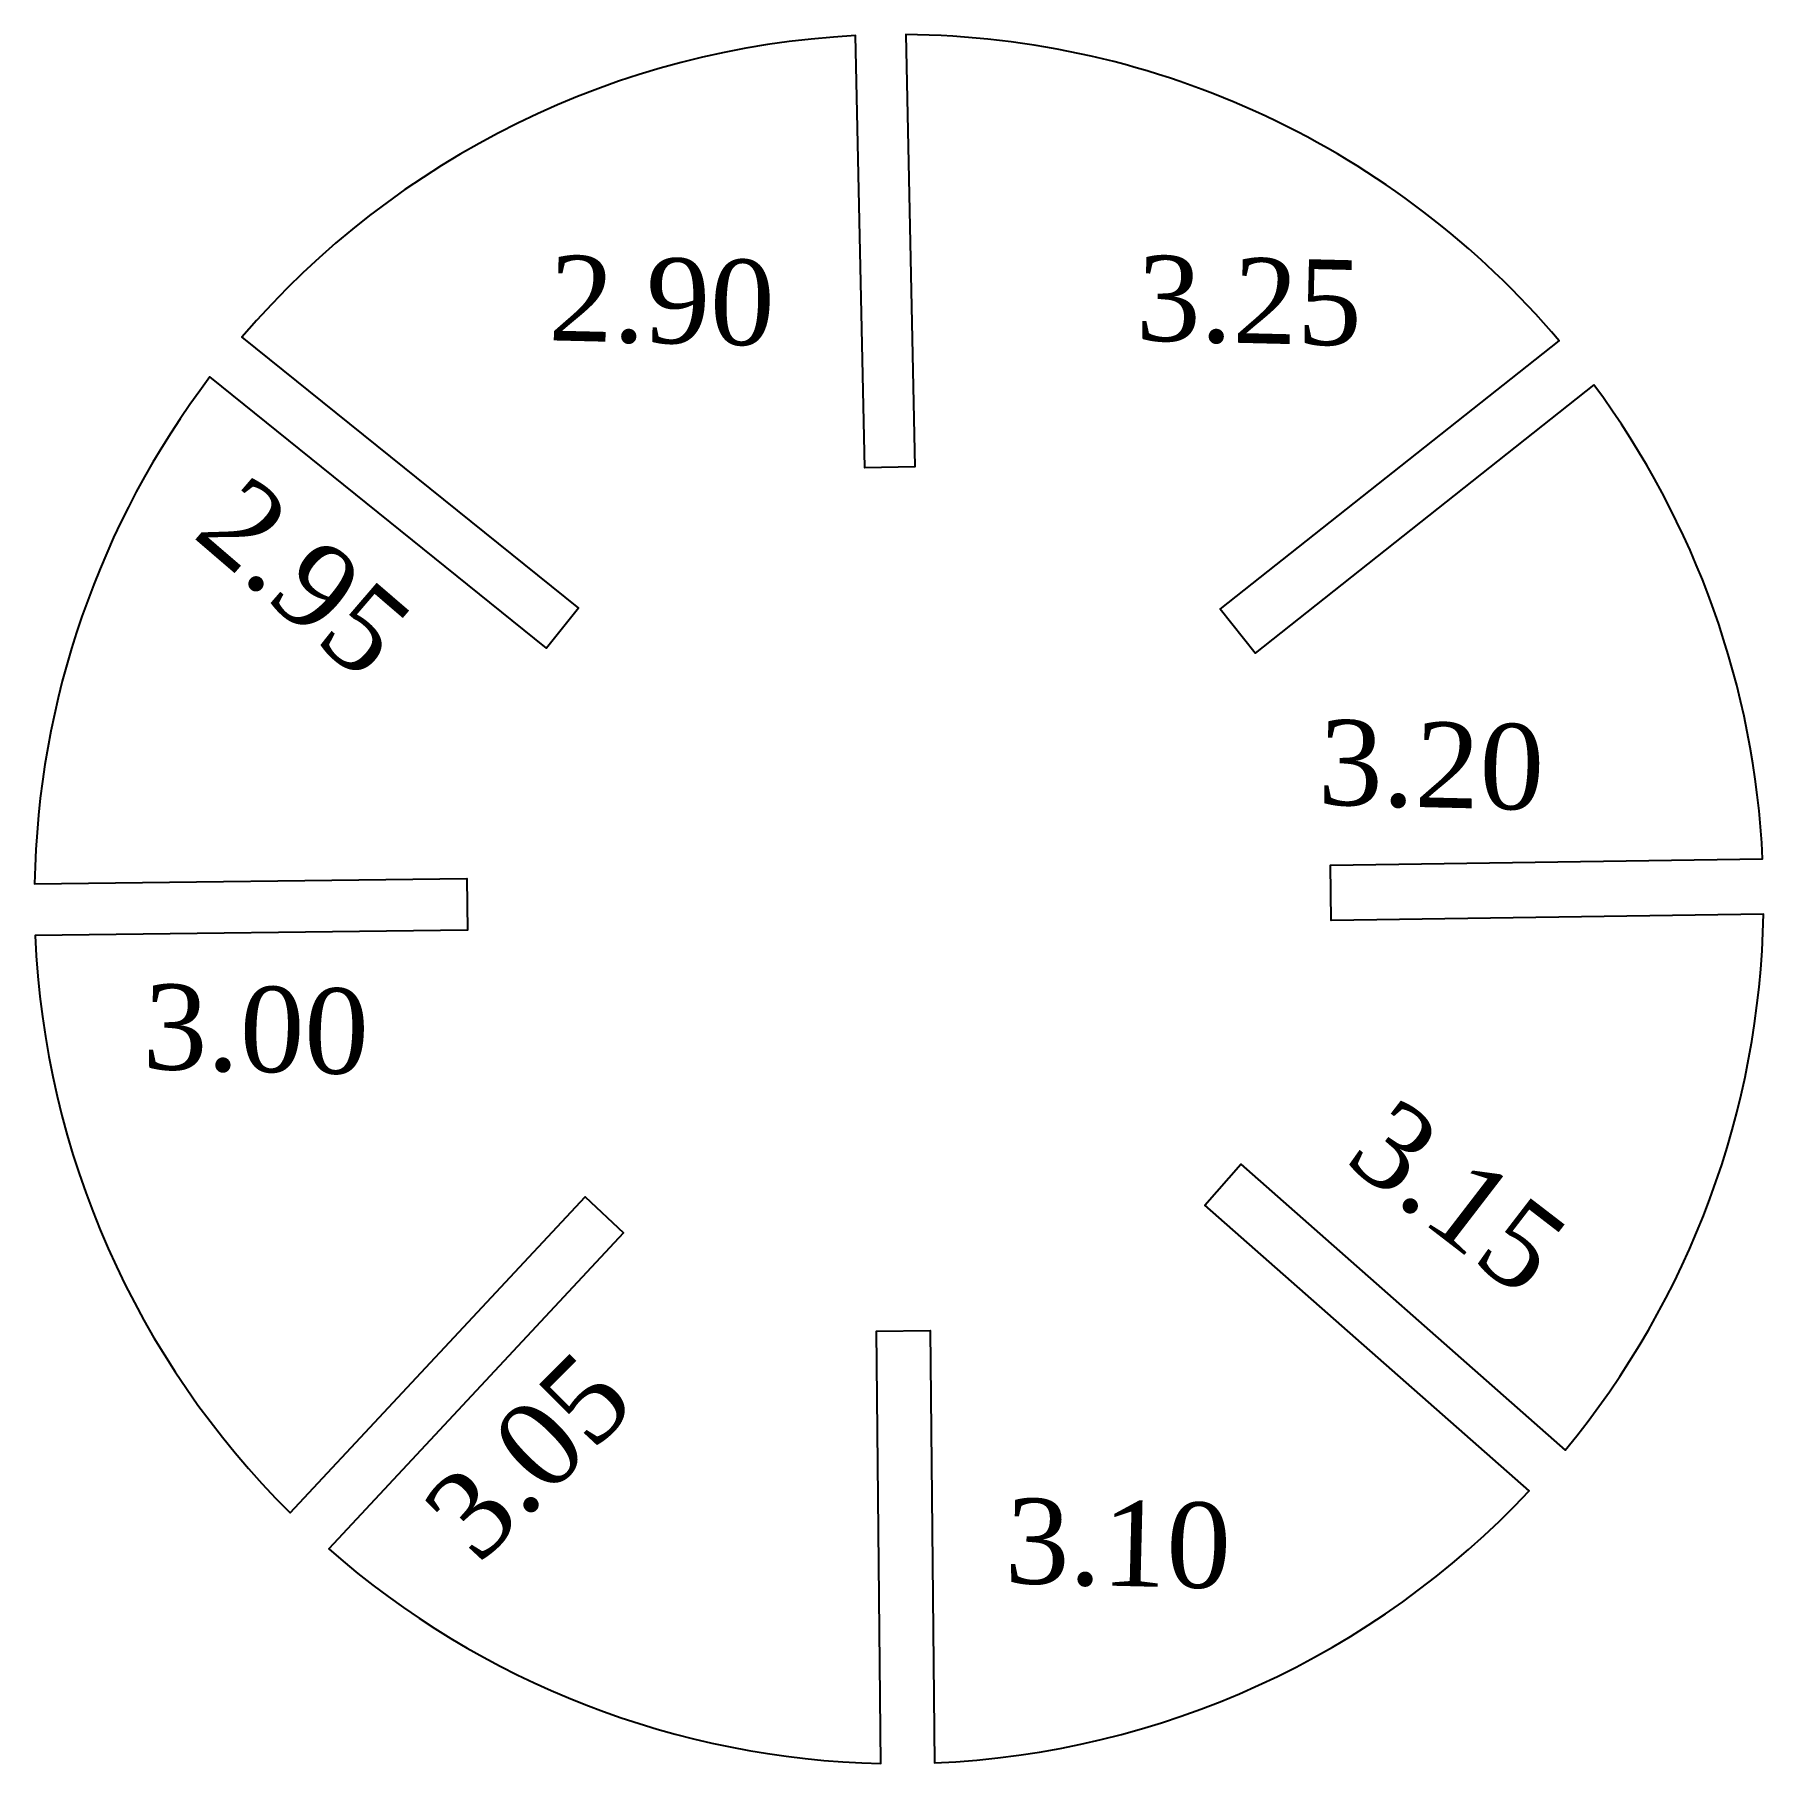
# Model space of a CAD drawing. Header units: millimetres. Extents: x -50 to 50, y -50 to 50.
import ezdxf

# ---------------------------------------------------------------- set-up
doc = ezdxf.new("R2010")
doc.units = ezdxf.units.MM
doc.header["$MEASUREMENT"] = 0
doc.styles.get("Standard").update_dxf_attribs({"font": 'timesout.shx'})

msp = doc.modelspace()

# ---------------------------------------------------------------- linework, layer by layer
msp.add_lwpolyline([(40.189, 29.735), (20.586, 14.22), (18.569, 16.768), (38.172, 32.283, 0.218633), (0.385, 49.993), (0.915, 24.999), (-1.984, 24.938), (-2.515, 49.932, 0.206102), (-38.002, 32.494), (-18.532, 16.812), (-20.383, 14.514), (-39.853, 30.196, 0.159011), (-49.997, 0.884), (-24.999, 1.19), (-24.962, -1.81), (-49.96, -2.116, 0.189036), (-35.213, -35.507), (-18.158, -17.227), (-15.928, -19.308), (-32.983, -37.588, 0.176638), (-1.049, -49.994), (-1.302, -24.995), (1.798, -24.964), (2.051, -49.963, 0.196394), (36.444, -34.232), (17.69, -17.701), (19.773, -15.338), (38.527, -31.869, 0.169993), (49.988, -0.877), (24.99, -1.241), (24.944, 1.959), (49.941, 2.323, 0.148691)], format="xyb", close=True)
msp.add_arc((-0.005, -0.005), 50, 272.3557, 316.80021)

# ---------------------------------------------------------------- texts
at = {"linetype": 'Continuous'}
for s, rotation, p in [('2.90', 358.60228, (-20.298, 32.313)), ('3.25', 358.60228, (13.68, 32.312)), ('2.95', 319.33045, (-40.944, 21.006)), ('3.20', 358.60228, (24.205, 5.462)), ('3.00', 358.60228, (-43.767, -9.829)), ('3.15', 322.42447, (25.666, -15.181)), ('3.05', 44.95502, (-24.342, -38.56)), ('3.10', 358.60228, (6.091, -39.565))]:
    msp.add_text(s, height=4.9333, rotation=rotation, dxfattribs=at).set_placement(p)

doc.saveas('drawing.dxf')
